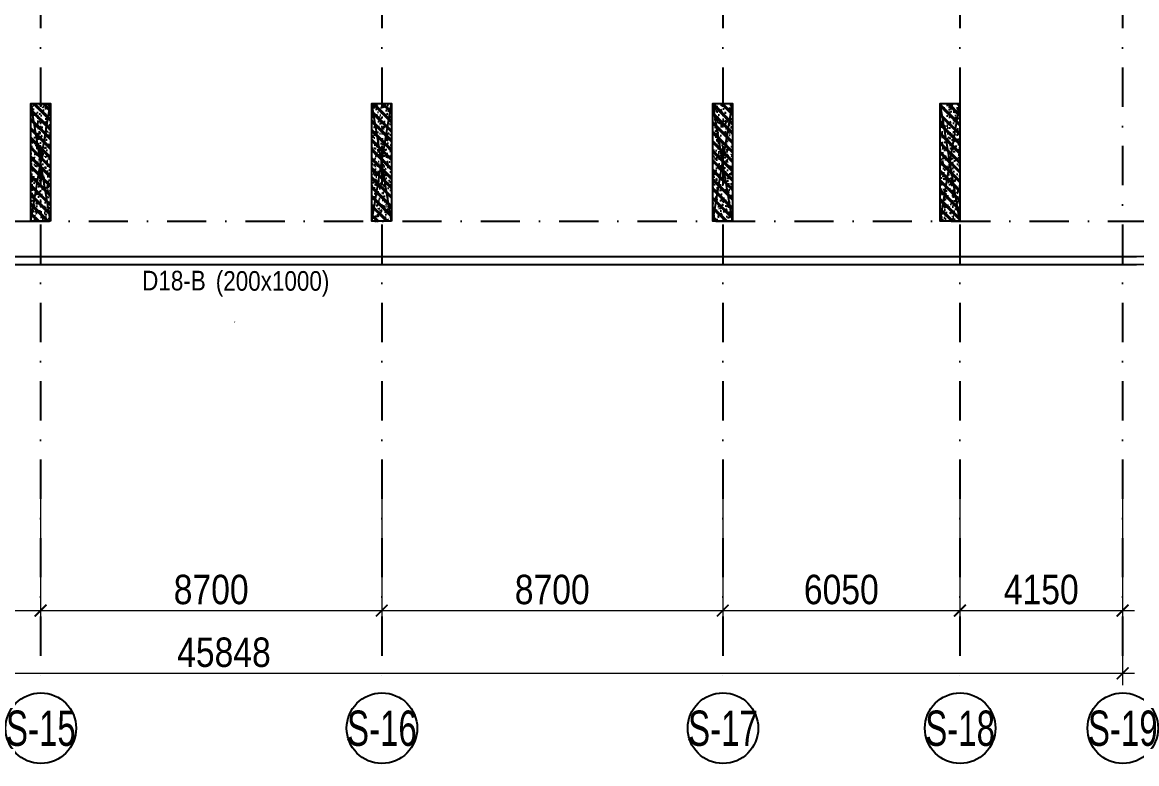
# Model space of a CAD drawing. Header units: millimetres. Extents: x -159515 to 1327256, y -225156 to 138737.
# Drawn here: x 107811 to 136239, y -198351 to -179442 of the extents above; entities that cross this region are included whole.
import ezdxf
from ezdxf.enums import TextEntityAlignment as Align

# ---------------------------------------------------------------- set-up
doc = ezdxf.new("R2010")
doc.units = ezdxf.units.MM
doc.header["$MEASUREMENT"] = 0
doc.linetypes.add('DASHDOT', pattern=[1, 0.5, -0.25, 0, -0.25])
for name, color, linetype in [('AUDIT_I_220807103235-17', 50, 'Continuous'), ('ccu12-Text', 31, 'Continuous'), ('KT-Dim', 8, 'Continuous'), ('KT-Luoi truc South Tower', 8, 'DASHDOT'), ('Xref_ST_MBDV Cot vach 30.7.2022|Xref_ST_MBDV Cot vach 30.7.2022|Xref_ST_MBDV Cot vach 30.7.2022|Xref_ST_MBDV Cot vach 30.7.2022|A-GRID-SYM', 50, 'Continuous'), ('Xref_ST_MBDV Cot vach 30.7.2022|Xref_ST_MBDV Cot vach 30.7.2022|Xref_ST_MBDV Cot vach 30.7.2022|Xref_ST_MBDV Cot vach 30.7.2022|KC-Betong', 6, 'Continuous')]:
    doc.layers.add(name, color=color, linetype=linetype)
doc.layers.add('ccu12-Tencaukien', color=9, linetype='Continuous', lineweight=15)
doc.layers.add('KT-Kich thuoc', color=159, linetype='Continuous', lineweight=18)
doc.styles.add('Arial Narrow', font='ARIALN.TTF')
doc.styles.add('HBA-Text', font='GOTHIC.TTF')
doc.dimstyles.new('CCU_1-300', dxfattribs={"dimscale": 300, "dimtxt": 2.5, "dimasz": 1, "dimexe": 1, "dimexo": 2, "dimgap": 0.5, "dimtad": 1, "dimdec": 0, "dimdsep": 46, "dimtxsty": 'Arial Narrow', "dimblk": 'ARCHTICK', "dimcen": -1, "dimdle": 1, "dimclrd": 256, "dimclre": 256, "dimclrt": 3, "dimadec": 0, "dimazin": 2, "dimtfac": 0.1, "dimtdec": 0, "dimtix": 1, "dimtmove": 2, "dimatfit": 1, "dimfxl": 1, "dimtvp": 0.833333, "dimtolj": 1, "dimtzin": 12, "dimarcsym": 0})

# ---------------------------------------------------------------- blocks, each defined once
blk = doc.blocks.new('_ArchTick')
at = {"color": 0, "const_width": 0.15}
blk.add_lwpolyline([(-0.5, -0.5), (0.5, 0.5)], dxfattribs=at)
blk = doc.blocks.new('*D427')
at = {"layer": 'Defpoints', "color": 0, "transparency": 16777216}
for p in [(-52171, 1204), (-6323, 1204), (-6323, -3959)]:
    blk.add_point(p, dxfattribs=at)
at = {"layer": 'KT-Kich thuoc', "lineweight": -2, "transparency": 16777216}
for p, q in [((-52171, 604), (-52171, -4259)), ((-6323, 604), (-6323, -4259)), ((-52471, -3959), (-6023, -3959))]:
    blk.add_line(p, q, dxfattribs=at)
at = {"layer": 'KT-Kich thuoc', "lineweight": -2, "transparency": 16777216, "xscale": 300, "yscale": 300, "zscale": 300, "rotation": 180}
blk.add_blockref('_ArchTick', (-52171, -3959), dxfattribs=at)
at = {"layer": 'KT-Kich thuoc', "lineweight": -2, "transparency": 16777216, "xscale": 300, "yscale": 300, "zscale": 300}
blk.add_blockref('_ArchTick', (-6323, -3959), dxfattribs=at)
at = {"layer": 'KT-Kich thuoc', "color": 3, "transparency": 16777216, "insert": (-29247, -3426), "char_height": 750, "attachment_point": 5, "style": 'Arial Narrow'}
blk.add_mtext('\\A1;45848', dxfattribs=at)
blk = doc.blocks.new('*D412')
at = {"layer": 'Defpoints', "color": 0, "transparency": 16777216}
for p in [(-39723, 1204), (-33923, 1204), (-33923, -2359)]:
    blk.add_point(p, dxfattribs=at)
at = {"layer": 'KT-Kich thuoc', "lineweight": -2, "transparency": 16777216}
for p, q in [((-39723, 604), (-39723, -2659)), ((-33923, 604), (-33923, -2659)), ((-40023, -2359), (-33623, -2359))]:
    blk.add_line(p, q, dxfattribs=at)
at = {"layer": 'KT-Kich thuoc', "lineweight": -2, "transparency": 16777216, "xscale": 300, "yscale": 300, "zscale": 300, "rotation": 180}
blk.add_blockref('_ArchTick', (-39723, -2359), dxfattribs=at)
at = {"layer": 'KT-Kich thuoc', "lineweight": -2, "transparency": 16777216, "xscale": 300, "yscale": 300, "zscale": 300}
blk.add_blockref('_ArchTick', (-33923, -2359), dxfattribs=at)
at = {"layer": 'KT-Kich thuoc', "color": 3, "transparency": 16777216, "insert": (-36823, -1826), "char_height": 750, "attachment_point": 5, "style": 'Arial Narrow'}
blk.add_mtext('\\A1;5800', dxfattribs=at)
blk = doc.blocks.new('*D413')
at = {"layer": 'Defpoints', "color": 0, "transparency": 16777216}
for p in [(-33923, 1204), (-25223, 1204), (-25223, -2359)]:
    blk.add_point(p, dxfattribs=at)
at = {"layer": 'KT-Kich thuoc', "lineweight": -2, "transparency": 16777216}
for p, q in [((-33923, 604), (-33923, -2659)), ((-25223, 604), (-25223, -2659)), ((-34223, -2359), (-24923, -2359))]:
    blk.add_line(p, q, dxfattribs=at)
at = {"layer": 'KT-Kich thuoc', "lineweight": -2, "transparency": 16777216, "xscale": 300, "yscale": 300, "zscale": 300, "rotation": 180}
blk.add_blockref('_ArchTick', (-33923, -2359), dxfattribs=at)
at = {"layer": 'KT-Kich thuoc', "lineweight": -2, "transparency": 16777216, "xscale": 300, "yscale": 300, "zscale": 300}
blk.add_blockref('_ArchTick', (-25223, -2359), dxfattribs=at)
at = {"layer": 'KT-Kich thuoc', "color": 3, "transparency": 16777216, "insert": (-29573, -1826), "char_height": 750, "attachment_point": 5, "style": 'Arial Narrow'}
blk.add_mtext('\\A1;8700', dxfattribs=at)
blk = doc.blocks.new('*D414')
at = {"layer": 'Defpoints', "color": 0, "transparency": 16777216}
for p in [(-25223, 1204), (-16523, 1204), (-16523, -2359)]:
    blk.add_point(p, dxfattribs=at)
at = {"layer": 'KT-Kich thuoc', "lineweight": -2, "transparency": 16777216}
for p, q in [((-25223, 604), (-25223, -2659)), ((-16523, 604), (-16523, -2659)), ((-25523, -2359), (-16223, -2359))]:
    blk.add_line(p, q, dxfattribs=at)
at = {"layer": 'KT-Kich thuoc', "lineweight": -2, "transparency": 16777216, "xscale": 300, "yscale": 300, "zscale": 300, "rotation": 180}
blk.add_blockref('_ArchTick', (-25223, -2359), dxfattribs=at)
at = {"layer": 'KT-Kich thuoc', "lineweight": -2, "transparency": 16777216, "xscale": 300, "yscale": 300, "zscale": 300}
blk.add_blockref('_ArchTick', (-16523, -2359), dxfattribs=at)
at = {"layer": 'KT-Kich thuoc', "color": 3, "transparency": 16777216, "insert": (-20873, -1826), "char_height": 750, "attachment_point": 5, "style": 'Arial Narrow'}
blk.add_mtext('\\A1;8700', dxfattribs=at)
blk = doc.blocks.new('*D415')
at = {"layer": 'Defpoints', "color": 0, "transparency": 16777216}
for p in [(-16523, 1204), (-10473, 1204), (-10473, -2359)]:
    blk.add_point(p, dxfattribs=at)
at = {"layer": 'KT-Kich thuoc', "lineweight": -2, "transparency": 16777216}
for p, q in [((-16523, 604), (-16523, -2659)), ((-10473, 604), (-10473, -2659)), ((-16823, -2359), (-10173, -2359))]:
    blk.add_line(p, q, dxfattribs=at)
at = {"layer": 'KT-Kich thuoc', "lineweight": -2, "transparency": 16777216, "xscale": 300, "yscale": 300, "zscale": 300, "rotation": 180}
blk.add_blockref('_ArchTick', (-16523, -2359), dxfattribs=at)
at = {"layer": 'KT-Kich thuoc', "lineweight": -2, "transparency": 16777216, "xscale": 300, "yscale": 300, "zscale": 300}
blk.add_blockref('_ArchTick', (-10473, -2359), dxfattribs=at)
at = {"layer": 'KT-Kich thuoc', "color": 3, "transparency": 16777216, "insert": (-13498, -1826), "char_height": 750, "attachment_point": 5, "style": 'Arial Narrow'}
blk.add_mtext('\\A1;6050', dxfattribs=at)
blk = doc.blocks.new('*D416')
at = {"layer": 'Defpoints', "color": 0, "transparency": 16777216}
for p in [(-10473, 1204), (-6323, 1204), (-6323, -2359)]:
    blk.add_point(p, dxfattribs=at)
at = {"layer": 'KT-Kich thuoc', "lineweight": -2, "transparency": 16777216}
for p, q in [((-10473, 604), (-10473, -2659)), ((-6323, 604), (-6323, -2659)), ((-10773, -2359), (-6023, -2359))]:
    blk.add_line(p, q, dxfattribs=at)
at = {"layer": 'KT-Kich thuoc', "lineweight": -2, "transparency": 16777216, "xscale": 300, "yscale": 300, "zscale": 300, "rotation": 180}
blk.add_blockref('_ArchTick', (-10473, -2359), dxfattribs=at)
at = {"layer": 'KT-Kich thuoc', "lineweight": -2, "transparency": 16777216, "xscale": 300, "yscale": 300, "zscale": 300}
blk.add_blockref('_ArchTick', (-6323, -2359), dxfattribs=at)
at = {"layer": 'KT-Kich thuoc', "color": 3, "transparency": 16777216, "insert": (-8398, -1826), "char_height": 750, "attachment_point": 5, "style": 'Arial Narrow'}
blk.add_mtext('\\A1;4150', dxfattribs=at)
blk = doc.blocks.new('GRID-SYM-flat-73')
at = {"layer": 'Xref_ST_MBDV Cot vach 30.7.2022|Xref_ST_MBDV Cot vach 30.7.2022|Xref_ST_MBDV Cot vach 30.7.2022|Xref_ST_MBDV Cot vach 30.7.2022|A-GRID-SYM'}
blk.add_circle((0, 0, 0), 900, dxfattribs=at)
at = {"layer": 'Xref_ST_MBDV Cot vach 30.7.2022|Xref_ST_MBDV Cot vach 30.7.2022|Xref_ST_MBDV Cot vach 30.7.2022|Xref_ST_MBDV Cot vach 30.7.2022|A-GRID-SYM', "style": 'HBA-Text'}
blk.add_attdef('GRID', text='', height=900, rotation=359.6303, dxfattribs=at).set_placement((0, 0, 0), align=Align.MIDDLE_CENTER)
blk = doc.blocks.new('*U192')
at = {"layer": 'ccu12-Tencaukien', "color": 8, "ltscale": 10000}
blk.add_line((361, -155), (354, -155), dxfattribs=at)
at = {"layer": 'ccu12-Text', "color": 2, "style": 'Arial Narrow', "width": 0.8}
blk.add_attdef('SH', text='', height=300, dxfattribs=at).set_placement((276, 6), align=Align.BOTTOM_RIGHT)
at = {"layer": 'ccu12-Text', "color": 31, "style": 'Arial Narrow', "width": 0.8}
for tag, p in [('(', (508, -75)), ('KT', (633, -75)), (')', (963, -75))]:
    blk.add_attdef(tag, text='', height=250, dxfattribs=at).set_placement(p, align=Align.BOTTOM_LEFT)
blk = doc.blocks.new('*U950')
h = blk.add_hatch()
h.set_pattern_fill('VATLIEU04', color=250, scale=40, style=0, pattern_type=2)
h.set_pattern_definition([(50, (-450, 3050), (286.904, -25.101), [30, -330]), (355, (-450, 3050), (-55.5, 300.877), [24, -264]), (100.451, (-426.1, 3047.9), (231.404, 275.776), [25.496, -280.457]), (46.184, (-450, 3130), (426.896, -66.208), [45, -495]), (96.636, (-414.43, 3124.5), (373.865, 389.647), [38.244, -420.685]), (351.184, (-450, 3130), (373.865, 389.65), [36, -396]), (21, (-410, 3110), (238.763, -161.048), [30, -330]), (326, (-410, 3110), (97.326, 290.06), [24, -264]), (71.451, (-390.1, 3096.58), (336.09, 129.012), [25.496, -280.457]), (37.5, (-450, 3050), (4.864, 133.1575), [0, -260.8, 0, -268, 0, -265]), (7.5, (-450, 3050), (105.228, 157.7647), [0, -152.8, 0, -254.8, 0, -101]), (327.5, (-539.2, 3050), (213.529, -9.022), [0, -100, 0, -312, 0, -414]), (317.5, (-579.2, 3050), (233.274, 40.042), [0, -130, 0, -207.2, 0, -294]), (45, (-450, 3050), (-120.208, 120.208), []), (45, (-450, 3099), (-120.208, 120.208), [])])
h.paths.add_polyline_path([(-475, -475), (25, -475), (25, 2525), (-475, 2525)])
at = {"color": 6, "ltscale": 0.25}
blk.add_lwpolyline([(-475, -475), (25, -475), (25, 2525), (-475, 2525)], close=True, dxfattribs=at)
at = {"layer": 'Defpoints', "linetype": 'ByBlock', "ltscale": 30}
for p, q in [((25, -475), (-475, 2525)), ((-475, -475), (25, 2525))]:
    blk.add_line(p, q, dxfattribs=at)
blk = doc.blocks.new('MBC-T8')
at = {"layer": 'Xref_ST_MBDV Cot vach 30.7.2022|Xref_ST_MBDV Cot vach 30.7.2022|Xref_ST_MBDV Cot vach 30.7.2022|Xref_ST_MBDV Cot vach 30.7.2022|KC-Betong', "linetype": 'ByBlock', "xscale": -1, "rotation": 359.9999999999985}
for p in [(-9175, -9425, 0), (-475, -9425, 0), (8225, -9425, 0), (14025, -9425, 0)]:
    blk.add_blockref('*U950', p, dxfattribs=at)
blk = doc.blocks.new('MBCV-T8')
blk.add_blockref('MBC-T8', (30901, -15834, 0))
blk = doc.blocks.new('Asix South Tower')
at = {"layer": 'KT-Luoi truc South Tower', "ltscale": 2000}
for p, q in [((-33923, 33491.9), (-33923, -4459.1)), ((-25223, 33491.9), (-25223, -4459.1)), ((-16523, 33491.9), (-16523, -4459.1)), ((-10473, 33491.9), (-10473, -4459.1)), ((-6323, 33491.9), (-6323, -4459.1)), ((-52698.1, 7570.4), (10118.8, 7570.4))]:
    blk.add_line(p, q, dxfattribs=at)
at = {"layer": 'KT-Dim'}
ref = blk.add_blockref('GRID-SYM-flat-73', (-33917.9, -5359.1, 0), dxfattribs=dict(at, rotation=0.325197994598278))
ref.add_attrib('GRID', 'S-15', dxfattribs={"layer": 'AUDIT_I_220807103235-17', "height": 900, "style": 'HBA-Text', "width": 0.7}).set_placement((-33917.9, -5359.1, 0), align=Align.MIDDLE_CENTER)
ref = blk.add_blockref('GRID-SYM-flat-73', (-25217.9, -5359.1, 0), dxfattribs=dict(at, rotation=0.325197994598278))
ref.add_attrib('GRID', 'S-16', dxfattribs={"layer": 'AUDIT_I_220807103235-17', "height": 900, "style": 'HBA-Text', "width": 0.7}).set_placement((-25217.9, -5359.1, 0), align=Align.MIDDLE_CENTER)
ref = blk.add_blockref('GRID-SYM-flat-73', (-16517.9, -5359.1, 0), dxfattribs=dict(at, rotation=0.325197994598278))
ref.add_attrib('GRID', 'S-17', dxfattribs={"layer": 'AUDIT_I_220807103235-17', "height": 900, "style": 'HBA-Text', "width": 0.7}).set_placement((-16517.9, -5359.1, 0), align=Align.MIDDLE_CENTER)
ref = blk.add_blockref('GRID-SYM-flat-73', (-10467.9, -5359.1, 0), dxfattribs=dict(at, rotation=0.325197994598278))
ref.add_attrib('GRID', 'S-18', dxfattribs={"layer": 'AUDIT_I_220807103235-17', "height": 900, "style": 'HBA-Text', "width": 0.7}).set_placement((-10467.9, -5359.1, 0), align=Align.MIDDLE_CENTER)
ref = blk.add_blockref('GRID-SYM-flat-73', (-6317.9, -5359.1, 0), dxfattribs=dict(at, rotation=0.325197994598278))
ref.add_attrib('GRID', 'S-19', dxfattribs={"layer": 'AUDIT_I_220807103235-17', "height": 900, "style": 'HBA-Text', "width": 0.7}).set_placement((-6317.9, -5359.1, 0), align=Align.MIDDLE_CENTER)
at = {"layer": 'KT-Kich thuoc'}
for base, p1, p2, picture, middle in [((-6323, -3959.1), (-52170.8, 1204.1), (-6323, 1204.1), '*D427', (-29246.9, -3426.2)), ((-33923, -2359.1), (-39723, 1204.1), (-33923, 1204.1), '*D412', (-36823, -1826.2)), ((-25223, -2359.1), (-33923, 1204.1), (-25223, 1204.1), '*D413', (-29573, -1826.2)), ((-16523, -2359.1), (-25223, 1204.1), (-16523, 1204.1), '*D414', (-20873, -1826.2)), ((-10473, -2359.1), (-16523, 1204.1), (-10473, 1204.1), '*D415', (-13498, -1826.2)), ((-6323, -2359.1), (-10473, 1204.1), (-6323, 1204.1), '*D416', (-8398, -1826.2))]:
    dim = blk.add_linear_dim(base=base, p1=p1, p2=p2, dimstyle='CCU_1-300', dxfattribs=at)
    dim.commit()
    dim.dimension.update_dxf_attribs({"geometry": picture, "text_midpoint": middle})

msp = doc.modelspace()

# ---------------------------------------------------------------- linework, layer by layer
for points in [[(72843.9, -147071.8), (72843, -147072.1), (70254.3, -139708.4, 0.3383369), (66380.9, -138172.2), (36945.1, -148327.3, 0.4594567), (34905, -153476.7), (43673.7, -167803.1, 0.2796886), (48639.9, -168834.4), (71357.3, -160996.7, 0.2042795), (71423.6, -160875.6), (71647.4, -159845.8, -0.2754116), (72375.3, -159045.2), (76787.7, -157527.4, -0.4141945), (77948.7, -158091.9), (86278, -182182.6, 0.3197537), (91098, -185616.1), (136235.4, -185616.1, 0.3653099), (141201.3, -181305.4, 0.1024343), (141192.4, -179683.5), (138751.2, -168212.8, 0.1326112), (137284.9, -165414.2, 0.0664995), (136153.7, -164499.8, 0.1376153), (134073.1, -163916.1), (108429.4, -163916.1)], [(45628.1, -168708.1, 0.1611947), (48573.9, -168645.7), (71229, -160829.4), (71451.7, -159804.6, -0.2743066), (72313.5, -158855), (76722.5, -157338.3, -0.4141534), (78137.8, -158026.5), (86467, -182117.3, 0.3197537), (91098, -185416.1), (136233.9, -185416.1, 0.1514666), (138993.5, -184515.9, 0.1514666)], [(45628.1, -168708.1, 0.1611947), (48573.9, -168645.7), (71229, -160829.4), (71451.7, -159804.6, -0.2743066), (72313.5, -158855), (76722.5, -157338.3, -0.4141534), (78137.8, -158026.5), (86467, -182117.3, 0.3197537), (91098, -185416.1), (136233.9, -185416.1, 0.1514666), (138993.5, -184515.9)]]:
    msp.add_lwpolyline(points, format="xyb")

# ---------------------------------------------------------------- block references
msp.add_blockref('MBCV-T8', (86328.4, -158782.3, 0))
at = {"layer": 'ccu12-Tencaukien', "extrusion": (4.38813e-07, -9.79924e-07, 1)}
ref = msp.add_blockref('*U192', (112720.5, -186594.2, 0.2), dxfattribs=dict(at, xscale=1.815893337873055, yscale=1.815893337873055, zscale=1.815893337873055, rotation=339.536933714468))
ref.add_attrib('KT', '(200x1000)', dxfattribs={"color": 31, "extrusion": (4.38813e-07, -9.79924e-07, 1), "height": 500, "style": 'Arial Narrow'}).set_placement((112746.4, -186437.7, 0.2), align=Align.BOTTOM_LEFT)
ref.add_attrib('SH', 'D18-B', dxfattribs={"color": 2, "extrusion": (4.38813e-07, -9.79924e-07, 1), "height": 500, "style": 'Arial Narrow'}).set_placement((112491.5, -186428.9, 0.2), align=Align.BOTTOM_RIGHT)
at = {"layer": 'KT-Kich thuoc'}
msp.add_blockref('Asix South Tower', (142202.4, -192086.3), dxfattribs=at)

doc.saveas('drawing.dxf')
